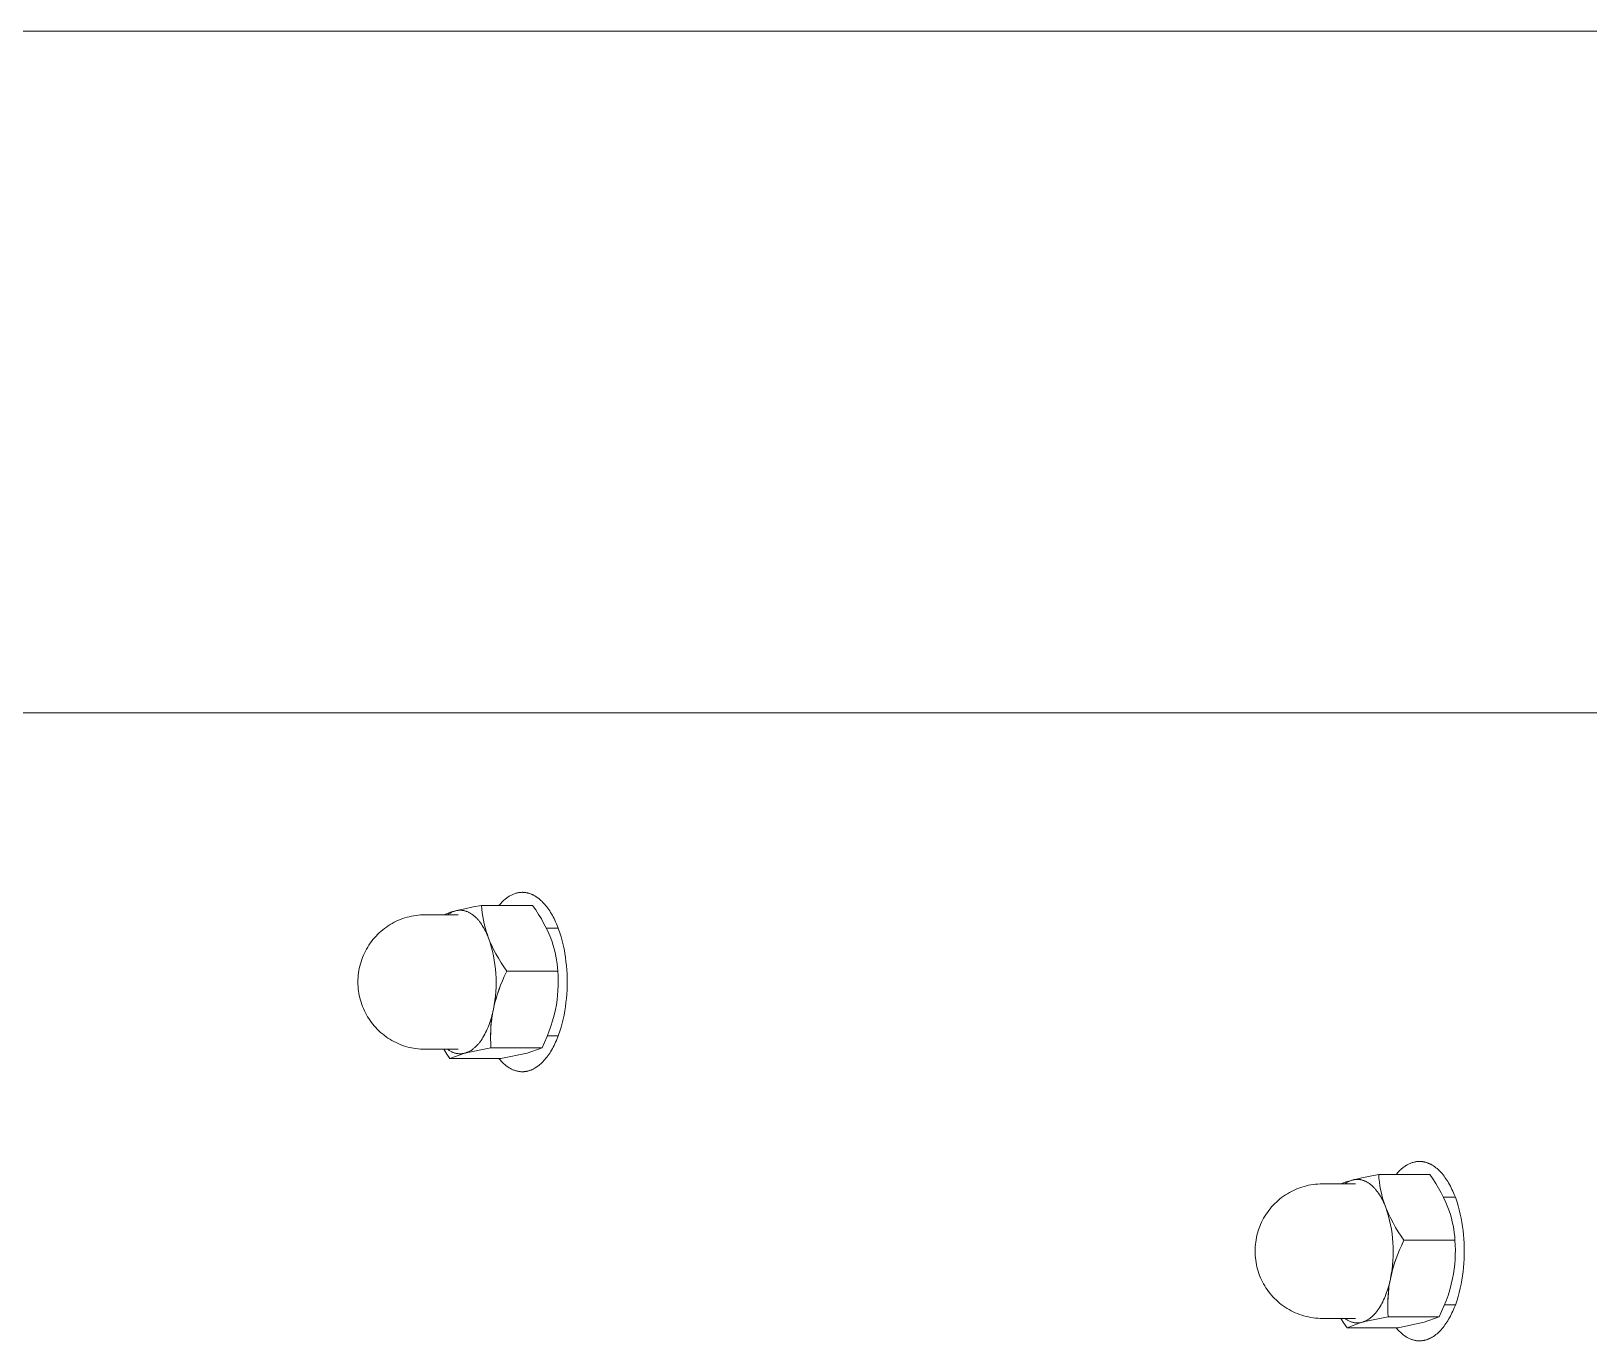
# Model space of a CAD drawing. Header units: millimetres. Extents: x -427 to 4679, y -324 to 2971.
# Drawn here: x -145.4 to -58.5, y 2897.7 to 2970.7 of the extents above; entities that cross this region are included whole.
import ezdxf

# ---------------------------------------------------------------- set-up
doc = ezdxf.new("R2010")
doc.units = ezdxf.units.MM
doc.layers.add('ZANO_R', color=7, linetype='Continuous', lineweight=0)

msp = doc.modelspace()

# ---------------------------------------------------------------- linework, layer by layer
at = {"layer": 'ZANO_R'}
for p, q in [((52.707, 2970.741), (-168.369, 2970.741)), ((39.519, 2932.741), (-175.481, 2932.741)), ((-119.165, 2922.145), (-119.125, 2922.187)), ((-119.125, 2922.187), (-119.085, 2922.227)), ((-119.085, 2922.227), (-119.044, 2922.266)), ((-119.044, 2922.266), (-119.004, 2922.303)), ((-119.004, 2922.303), (-118.963, 2922.339)), ((-118.963, 2922.339), (-118.922, 2922.373)), ((-118.922, 2922.373), (-118.881, 2922.406)), ((-118.881, 2922.406), (-118.84, 2922.437)), ((-118.84, 2922.437), (-118.799, 2922.466)), ((-118.799, 2922.466), (-118.757, 2922.494)), ((-118.757, 2922.494), (-118.716, 2922.52)), ((-118.716, 2922.52), (-118.674, 2922.545)), ((-118.674, 2922.545), (-118.633, 2922.568)), ((-118.633, 2922.568), (-118.591, 2922.59)), ((-118.591, 2922.59), (-118.55, 2922.61)), ((-118.55, 2922.61), (-118.508, 2922.628)), ((-118.508, 2922.628), (-118.467, 2922.646)), ((-118.467, 2922.646), (-118.426, 2922.661)), ((-118.426, 2922.661), (-118.384, 2922.675)), ((-118.384, 2922.675), (-118.343, 2922.688)), ((-118.343, 2922.688), (-118.302, 2922.7)), ((-118.302, 2922.7), (-118.261, 2922.709)), ((-118.261, 2922.709), (-118.221, 2922.718)), ((-118.221, 2922.718), (-118.18, 2922.725)), ((-118.18, 2922.725), (-118.14, 2922.731)), ((-118.14, 2922.731), (-118.1, 2922.735)), ((-118.1, 2922.735), (-118.06, 2922.739)), ((-118.06, 2922.739), (-118.02, 2922.74)), ((-118.02, 2922.74), (-117.981, 2922.741)), ((-117.981, 2922.741), (-117.953, 2922.741)), ((-117.953, 2922.741), (-117.925, 2922.74)), ((-117.925, 2922.74), (-117.897, 2922.738)), ((-117.897, 2922.738), (-117.869, 2922.736)), ((-117.869, 2922.736), (-117.841, 2922.733)), ((-117.841, 2922.733), (-117.813, 2922.73)), ((-117.813, 2922.73), (-117.785, 2922.726)), ((-117.785, 2922.726), (-117.756, 2922.721)), ((-117.756, 2922.721), (-117.728, 2922.715)), ((-117.728, 2922.715), (-117.699, 2922.709)), ((-117.699, 2922.709), (-117.67, 2922.702)), ((-117.67, 2922.702), (-117.641, 2922.695)), ((-117.641, 2922.695), (-117.613, 2922.687)), ((-117.613, 2922.687), (-117.584, 2922.678)), ((-117.584, 2922.678), (-117.555, 2922.668)), ((-117.555, 2922.668), (-117.526, 2922.658)), ((-117.526, 2922.658), (-117.497, 2922.647)), ((-117.497, 2922.647), (-117.468, 2922.635)), ((-117.468, 2922.635), (-117.439, 2922.622)), ((-117.439, 2922.622), (-117.409, 2922.609)), ((-117.409, 2922.609), (-117.38, 2922.595)), ((-117.38, 2922.595), (-117.351, 2922.58)), ((-117.351, 2922.58), (-117.322, 2922.564)), ((-117.322, 2922.564), (-117.293, 2922.548)), ((-117.293, 2922.548), (-117.264, 2922.531)), ((-117.264, 2922.531), (-117.235, 2922.513)), ((-117.235, 2922.513), (-117.205, 2922.495)), ((-117.205, 2922.495), (-117.176, 2922.475)), ((-117.176, 2922.475), (-117.147, 2922.455)), ((-117.147, 2922.455), (-117.118, 2922.434)), ((-117.118, 2922.434), (-117.089, 2922.412)), ((-117.089, 2922.412), (-117.06, 2922.39)), ((-117.06, 2922.39), (-117.003, 2922.343)), ((-117.003, 2922.343), (-116.946, 2922.292)), ((-116.946, 2922.292), (-116.889, 2922.239)), ((-116.889, 2922.239), (-116.832, 2922.183)), ((-116.832, 2922.183), (-116.777, 2922.123)), ((-124.65, 2921.274), (-124.529, 2921.315)), ((-124.529, 2921.315), (-124.406, 2921.352)), ((-124.406, 2921.352), (-124.282, 2921.384)), ((-124.282, 2921.384), (-124.157, 2921.413)), ((-124.157, 2921.413), (-124.031, 2921.436)), ((-124.031, 2921.436), (-123.904, 2921.456)), ((-123.904, 2921.456), (-123.777, 2921.471)), ((-123.777, 2921.471), (-123.65, 2921.482)), ((-123.65, 2921.482), (-123.522, 2921.489)), ((-123.522, 2921.489), (-123.393, 2921.491)), ((-123.393, 2921.491), (-121.549, 2921.491)), ((-122.216, 2921.547), (-122.358, 2921.491)), ((-122.072, 2921.599), (-122.216, 2921.547)), ((-122.105, 2921.517), (-122.141, 2921.491)), ((-122.069, 2921.542), (-122.105, 2921.517)), ((-121.926, 2921.646), (-122.072, 2921.599)), ((-122.031, 2921.566), (-122.069, 2921.542)), ((-121.993, 2921.588), (-122.031, 2921.566)), ((-121.954, 2921.609), (-121.993, 2921.588)), ((-121.915, 2921.629), (-121.954, 2921.609)), ((-121.779, 2921.687), (-121.926, 2921.646)), ((-121.874, 2921.647), (-121.915, 2921.629)), ((-121.833, 2921.664), (-121.874, 2921.647)), ((-121.792, 2921.68), (-121.833, 2921.664)), ((-121.75, 2921.694), (-121.792, 2921.68)), ((-121.708, 2921.706), (-121.75, 2921.694)), ((-121.678, 2921.714), (-121.708, 2921.706)), ((-121.647, 2921.721), (-121.678, 2921.714)), ((-121.617, 2921.726), (-121.647, 2921.721)), ((-121.184, 2921.83), (-121.646, 2921.723)), ((-121.586, 2921.731), (-121.617, 2921.726)), ((-121.556, 2921.735), (-121.586, 2921.731)), ((-121.525, 2921.738), (-121.556, 2921.735)), ((-121.494, 2921.74), (-121.525, 2921.738)), ((-121.463, 2921.741), (-121.494, 2921.74)), ((-121.431, 2921.741), (-121.463, 2921.741)), ((-121.4, 2921.74), (-121.431, 2921.741)), ((-121.369, 2921.738), (-121.4, 2921.74)), ((-121.337, 2921.735), (-121.369, 2921.738)), ((-121.306, 2921.731), (-121.337, 2921.735)), ((-121.274, 2921.726), (-121.306, 2921.731)), ((-121.243, 2921.721), (-121.274, 2921.726)), ((-121.211, 2921.714), (-121.243, 2921.721)), ((-121.179, 2921.706), (-121.211, 2921.714)), ((-120.72, 2921.925), (-121.184, 2921.83)), ((-121.148, 2921.697), (-121.179, 2921.706)), ((-121.116, 2921.687), (-121.148, 2921.697)), ((-121.084, 2921.676), (-121.116, 2921.687)), ((-121.053, 2921.664), (-121.084, 2921.676)), ((-121.021, 2921.65), (-121.053, 2921.664)), ((-120.99, 2921.636), (-121.021, 2921.65)), ((-120.959, 2921.621), (-120.99, 2921.636)), ((-120.927, 2921.605), (-120.959, 2921.621)), ((-120.896, 2921.588), (-120.927, 2921.605)), ((-120.865, 2921.569), (-120.896, 2921.588)), ((-120.834, 2921.55), (-120.865, 2921.569)), ((-120.804, 2921.53), (-120.834, 2921.55)), ((-120.773, 2921.509), (-120.804, 2921.53)), ((-120.742, 2921.486), (-120.773, 2921.509)), ((-120.712, 2921.463), (-120.742, 2921.486)), ((-120.254, 2922.01), (-120.72, 2921.925)), ((-120.682, 2921.439), (-120.712, 2921.463)), ((-120.652, 2921.414), (-120.682, 2921.439)), ((-120.623, 2921.387), (-120.652, 2921.414)), ((-120.593, 2921.36), (-120.623, 2921.387)), ((-120.564, 2921.332), (-120.593, 2921.36)), ((-120.535, 2921.303), (-120.564, 2921.332)), ((-120.238, 2921.802), (-120.254, 2922.01)), ((-120.254, 2922.01), (-117.408, 2922.01)), ((-120.214, 2921.594), (-120.238, 2921.802)), ((-120.184, 2921.387), (-120.214, 2921.594)), ((-120.147, 2921.182), (-120.184, 2921.387)), ((-119.282, 2922.01), (-119.243, 2922.056)), ((-119.243, 2922.056), (-119.204, 2922.101)), ((-119.204, 2922.101), (-119.165, 2922.145)), ((-117.408, 2922.01), (-117.237, 2921.764)), ((-117.237, 2921.764), (-117.074, 2921.513)), ((-117.074, 2921.513), (-116.92, 2921.256)), ((-116.777, 2922.123), (-116.721, 2922.06)), ((-116.721, 2922.06), (-116.667, 2921.995)), ((-116.667, 2921.995), (-116.613, 2921.926)), ((-116.613, 2921.926), (-116.559, 2921.855)), ((-116.559, 2921.855), (-116.507, 2921.78)), ((-116.507, 2921.78), (-116.456, 2921.703)), ((-116.456, 2921.703), (-116.405, 2921.623)), ((-116.405, 2921.623), (-116.355, 2921.54)), ((-116.355, 2921.54), (-116.307, 2921.455)), ((-116.307, 2921.455), (-116.259, 2921.367)), ((-116.259, 2921.367), (-116.213, 2921.277)), ((-126.047, 2920.391), (-125.955, 2920.48)), ((-125.955, 2920.48), (-125.86, 2920.566)), ((-125.86, 2920.566), (-125.762, 2920.649)), ((-125.762, 2920.649), (-125.661, 2920.728)), ((-125.661, 2920.728), (-125.558, 2920.804)), ((-125.558, 2920.804), (-125.452, 2920.876)), ((-125.452, 2920.876), (-125.343, 2920.944)), ((-125.343, 2920.944), (-125.233, 2921.009)), ((-125.233, 2921.009), (-125.12, 2921.07)), ((-125.12, 2921.07), (-125.005, 2921.127)), ((-125.005, 2921.127), (-124.889, 2921.18)), ((-124.889, 2921.18), (-124.77, 2921.229)), ((-124.77, 2921.229), (-124.65, 2921.274)), ((-120.506, 2921.273), (-120.535, 2921.303)), ((-120.478, 2921.242), (-120.506, 2921.273)), ((-120.45, 2921.211), (-120.478, 2921.242)), ((-120.422, 2921.178), (-120.45, 2921.211)), ((-120.394, 2921.145), (-120.422, 2921.178)), ((-120.367, 2921.11), (-120.394, 2921.145)), ((-120.313, 2921.039), (-120.367, 2921.11)), ((-120.261, 2920.965), (-120.313, 2921.039)), ((-120.21, 2920.888), (-120.261, 2920.965)), ((-120.161, 2920.808), (-120.21, 2920.888)), ((-120.113, 2920.725), (-120.161, 2920.808)), ((-120.103, 2920.977), (-120.147, 2921.182)), ((-120.067, 2920.64), (-120.113, 2920.725)), ((-120.052, 2920.775), (-120.103, 2920.977)), ((-120.022, 2920.552), (-120.067, 2920.64)), ((-119.995, 2920.574), (-120.052, 2920.775)), ((-119.979, 2920.463), (-120.022, 2920.552)), ((-119.93, 2920.375), (-119.995, 2920.574)), ((-119.938, 2920.371), (-119.979, 2920.463)), ((-116.92, 2921.256), (-116.775, 2920.993)), ((-116.775, 2920.993), (-116.639, 2920.726)), ((-116.643, 2920.741), (-115.981, 2920.741)), ((-116.639, 2920.726), (-116.512, 2920.455)), ((-116.512, 2920.455), (-116.395, 2920.179)), ((-116.213, 2921.277), (-116.168, 2921.184)), ((-116.168, 2921.184), (-116.124, 2921.089)), ((-116.124, 2921.089), (-116.081, 2920.992)), ((-116.081, 2920.992), (-116.04, 2920.893)), ((-116.04, 2920.893), (-116, 2920.791)), ((-116, 2920.791), (-115.961, 2920.688)), ((-115.961, 2920.688), (-115.888, 2920.477)), ((-115.888, 2920.477), (-115.821, 2920.26)), ((-126.725, 2919.463), (-126.664, 2919.576)), ((-126.664, 2919.576), (-126.599, 2919.687)), ((-126.599, 2919.687), (-126.531, 2919.795)), ((-126.531, 2919.795), (-126.459, 2919.901)), ((-126.459, 2919.901), (-126.383, 2920.005)), ((-126.383, 2920.005), (-126.304, 2920.105)), ((-126.304, 2920.105), (-126.222, 2920.204)), ((-126.222, 2920.204), (-126.136, 2920.299)), ((-126.136, 2920.299), (-126.047, 2920.391)), ((-119.898, 2920.277), (-119.938, 2920.371)), ((-119.859, 2920.179), (-119.93, 2920.375)), ((-119.78, 2919.94), (-119.859, 2920.179)), ((-119.705, 2919.819), (-119.82, 2920.079)), ((-119.709, 2919.699), (-119.78, 2919.94)), ((-119.647, 2919.456), (-119.709, 2919.699)), ((-119.582, 2919.563), (-119.705, 2919.819)), ((-116.395, 2920.179), (-116.324, 2919.983)), ((-116.324, 2919.983), (-116.26, 2919.784)), ((-116.26, 2919.784), (-116.202, 2919.583)), ((-116.202, 2919.583), (-116.151, 2919.38)), ((-115.821, 2920.26), (-115.76, 2920.038)), ((-115.76, 2920.038), (-115.705, 2919.811)), ((-115.705, 2919.811), (-115.656, 2919.582)), ((-115.656, 2919.582), (-115.614, 2919.35)), ((-127.038, 2918.625), (-127.005, 2918.749)), ((-127.005, 2918.749), (-126.969, 2918.872)), ((-126.969, 2918.872), (-126.928, 2918.993)), ((-126.928, 2918.993), (-126.883, 2919.113)), ((-126.883, 2919.113), (-126.834, 2919.232)), ((-126.834, 2919.232), (-126.781, 2919.348)), ((-126.781, 2919.348), (-126.725, 2919.463)), ((-119.592, 2919.21), (-119.647, 2919.456)), ((-119.546, 2918.963), (-119.592, 2919.21)), ((-119.45, 2919.311), (-119.582, 2919.563)), ((-119.509, 2918.714), (-119.546, 2918.963)), ((-119.479, 2918.465), (-119.509, 2918.714)), ((-119.311, 2919.063), (-119.45, 2919.311)), ((-119.164, 2918.82), (-119.311, 2919.063)), ((-119.009, 2918.581), (-119.164, 2918.82)), ((-116.151, 2919.38), (-116.107, 2919.176)), ((-116.107, 2919.176), (-116.07, 2918.971)), ((-116.07, 2918.971), (-116.04, 2918.764)), ((-116.04, 2918.764), (-116.017, 2918.556)), ((-115.614, 2919.35), (-115.577, 2919.117)), ((-115.577, 2919.117), (-115.547, 2918.884)), ((-115.547, 2918.884), (-115.522, 2918.651)), ((-127.143, 2917.743), (-127.141, 2917.87)), ((-127.141, 2917.87), (-127.135, 2917.997)), ((-127.135, 2917.997), (-127.124, 2918.123)), ((-127.124, 2918.123), (-127.109, 2918.249)), ((-127.109, 2918.249), (-127.089, 2918.375)), ((-127.089, 2918.375), (-127.066, 2918.5)), ((-127.066, 2918.5), (-127.038, 2918.625)), ((-119.458, 2918.214), (-119.479, 2918.465)), ((-119.446, 2917.963), (-119.458, 2918.214)), ((-119.442, 2917.712), (-119.446, 2917.963)), ((-119.092, 2917.809), (-118.988, 2918.042)), ((-118.846, 2918.348), (-119.009, 2918.581)), ((-118.846, 2918.348), (-118.987, 2918.042)), ((-116.001, 2918.348), (-118.846, 2918.348)), ((-116.017, 2918.556), (-116.001, 2918.348)), ((-115.985, 2918.08), (-116.001, 2918.348)), ((-115.979, 2917.812), (-115.985, 2918.08)), ((-115.522, 2918.651), (-115.504, 2918.42)), ((-115.504, 2918.42), (-115.491, 2918.19)), ((-115.491, 2918.19), (-115.483, 2917.964)), ((-115.483, 2917.964), (-115.481, 2917.741)), ((-127.141, 2917.616), (-127.143, 2917.743)), ((-127.135, 2917.489), (-127.141, 2917.616)), ((-127.124, 2917.362), (-127.135, 2917.489)), ((-127.109, 2917.236), (-127.124, 2917.362)), ((-127.09, 2917.111), (-127.109, 2917.236)), ((-127.067, 2916.986), (-127.09, 2917.111)), ((-127.039, 2916.862), (-127.067, 2916.986)), ((-119.481, 2916.959), (-119.46, 2917.209)), ((-119.38, 2917.029), (-119.462, 2916.757)), ((-119.46, 2917.209), (-119.447, 2917.46)), ((-119.447, 2917.46), (-119.442, 2917.712)), ((-119.439, 2916.845), (-119.363, 2917.09)), ((-119.288, 2917.297), (-119.38, 2917.029)), ((-119.363, 2917.09), (-119.28, 2917.332)), ((-119.189, 2917.563), (-119.288, 2917.297)), ((-119.28, 2917.332), (-119.19, 2917.572)), ((-119.19, 2917.572), (-119.092, 2917.809)), ((-116.045, 2916.743), (-116.015, 2917.009)), ((-116.015, 2917.009), (-115.994, 2917.276)), ((-115.994, 2917.276), (-115.982, 2917.544)), ((-115.982, 2917.544), (-115.979, 2917.812)), ((-115.504, 2917.063), (-115.522, 2916.831)), ((-115.491, 2917.292), (-115.504, 2917.063)), ((-115.483, 2917.518), (-115.491, 2917.292)), ((-115.481, 2917.741), (-115.483, 2917.518)), ((-127.007, 2916.739), (-127.039, 2916.862)), ((-126.971, 2916.617), (-127.007, 2916.739)), ((-126.931, 2916.497), (-126.971, 2916.617)), ((-126.887, 2916.378), (-126.931, 2916.497)), ((-126.839, 2916.26), (-126.887, 2916.378)), ((-126.786, 2916.144), (-126.839, 2916.26)), ((-126.73, 2916.03), (-126.786, 2916.144)), ((-119.621, 2916.098), (-119.596, 2916.214)), ((-119.596, 2916.214), (-119.621, 2916.088)), ((-119.596, 2916.214), (-119.55, 2916.461)), ((-119.567, 2916.349), (-119.596, 2916.214)), ((-119.567, 2916.349), (-119.507, 2916.598)), ((-119.55, 2916.461), (-119.511, 2916.709)), ((-119.511, 2916.709), (-119.481, 2916.959)), ((-119.507, 2916.598), (-119.439, 2916.845)), ((-116.207, 2915.899), (-116.132, 2916.214)), ((-116.132, 2916.214), (-116.084, 2916.477)), ((-116.084, 2916.477), (-116.045, 2916.743)), ((-115.614, 2916.132), (-115.656, 2915.901)), ((-115.577, 2916.365), (-115.614, 2916.132)), ((-115.547, 2916.599), (-115.577, 2916.365)), ((-115.522, 2916.831), (-115.547, 2916.599)), ((-126.671, 2915.918), (-126.73, 2916.03)), ((-126.607, 2915.808), (-126.671, 2915.918)), ((-126.54, 2915.701), (-126.607, 2915.808)), ((-126.469, 2915.595), (-126.54, 2915.701)), ((-126.394, 2915.492), (-126.469, 2915.595)), ((-126.316, 2915.392), (-126.394, 2915.492)), ((-126.235, 2915.294), (-126.316, 2915.392)), ((-126.151, 2915.199), (-126.235, 2915.294)), ((-119.892, 2915.22), (-119.851, 2915.323)), ((-119.851, 2915.323), (-119.813, 2915.429)), ((-119.813, 2915.429), (-119.776, 2915.537)), ((-119.776, 2915.537), (-119.741, 2915.647)), ((-119.744, 2915.038), (-119.73, 2915.27)), ((-119.741, 2915.647), (-119.708, 2915.758)), ((-119.714, 2915.425), (-119.734, 2915.174)), ((-119.73, 2915.27), (-119.709, 2915.501)), ((-119.687, 2915.674), (-119.714, 2915.425)), ((-119.709, 2915.501), (-119.681, 2915.732)), ((-119.708, 2915.758), (-119.677, 2915.87)), ((-119.694, 2915.611), (-119.696, 2915.616)), ((-119.691, 2915.641), (-119.693, 2915.641)), ((-119.681, 2915.732), (-119.645, 2915.961)), ((-119.677, 2915.87), (-119.648, 2915.984)), ((-119.648, 2915.984), (-119.621, 2916.098)), ((-119.621, 2916.088), (-119.644, 2915.961)), ((-116.498, 2914.971), (-116.39, 2915.277)), ((-116.39, 2915.277), (-116.293, 2915.586)), ((-116.293, 2915.586), (-116.207, 2915.899)), ((-115.76, 2915.445), (-115.821, 2915.222)), ((-115.705, 2915.671), (-115.76, 2915.445)), ((-115.656, 2915.901), (-115.705, 2915.671)), ((-126.063, 2915.108), (-126.151, 2915.199)), ((-125.972, 2915.019), (-126.063, 2915.108)), ((-125.879, 2914.933), (-125.972, 2915.019)), ((-125.782, 2914.85), (-125.879, 2914.933)), ((-125.681, 2914.77), (-125.782, 2914.85)), ((-125.577, 2914.692), (-125.681, 2914.77)), ((-125.47, 2914.619), (-125.577, 2914.692)), ((-125.361, 2914.549), (-125.47, 2914.619)), ((-125.25, 2914.483), (-125.361, 2914.549)), ((-125.136, 2914.421), (-125.25, 2914.483)), ((-125.021, 2914.363), (-125.136, 2914.421)), ((-120.391, 2914.341), (-120.363, 2914.377)), ((-120.363, 2914.377), (-120.335, 2914.414)), ((-120.335, 2914.414), (-120.28, 2914.49)), ((-120.28, 2914.49), (-120.226, 2914.57)), ((-120.226, 2914.57), (-120.173, 2914.653)), ((-120.173, 2914.653), (-120.122, 2914.74)), ((-120.122, 2914.74), (-120.073, 2914.83)), ((-120.073, 2914.83), (-120.025, 2914.923)), ((-120.025, 2914.923), (-119.979, 2915.019)), ((-119.979, 2915.019), (-119.935, 2915.118)), ((-119.935, 2915.118), (-119.892, 2915.22)), ((-119.751, 2914.806), (-119.744, 2915.038)), ((-119.75, 2914.573), (-119.751, 2914.806)), ((-119.742, 2914.341), (-119.75, 2914.573)), ((-119.745, 2914.924), (-119.748, 2914.672)), ((-119.734, 2915.174), (-119.745, 2914.924)), ((-116.883, 2914.079), (-116.744, 2914.372)), ((-116.744, 2914.372), (-116.616, 2914.67)), ((-116.616, 2914.67), (-116.498, 2914.971)), ((-115.981, 2914.741), (-116.589, 2914.741)), ((-116.124, 2914.393), (-116.168, 2914.298)), ((-116.081, 2914.49), (-116.124, 2914.393)), ((-116.04, 2914.59), (-116.081, 2914.49)), ((-116, 2914.691), (-116.04, 2914.59)), ((-115.961, 2914.794), (-116, 2914.691)), ((-115.888, 2915.005), (-115.961, 2914.794)), ((-115.821, 2915.222), (-115.888, 2915.005)), ((-124.903, 2914.308), (-125.021, 2914.363)), ((-124.784, 2914.258), (-124.903, 2914.308)), ((-124.663, 2914.212), (-124.784, 2914.258)), ((-124.54, 2914.171), (-124.663, 2914.212)), ((-124.416, 2914.133), (-124.54, 2914.171)), ((-124.291, 2914.1), (-124.416, 2914.133)), ((-124.165, 2914.071), (-124.291, 2914.1)), ((-124.038, 2914.047), (-124.165, 2914.071)), ((-123.91, 2914.027), (-124.038, 2914.047)), ((-123.781, 2914.011), (-123.91, 2914.027)), ((-123.652, 2914), (-123.781, 2914.011)), ((-123.523, 2913.993), (-123.652, 2914)), ((-123.393, 2913.991), (-123.523, 2913.993)), ((-121.549, 2913.991), (-123.393, 2913.991)), ((-122.362, 2913.991), (-122.193, 2913.729)), ((-122.193, 2913.729), (-122.017, 2913.472)), ((-122.141, 2913.991), (-122.111, 2913.968)), ((-122.111, 2913.968), (-122.081, 2913.945)), ((-122.081, 2913.945), (-122.05, 2913.924)), ((-122.05, 2913.924), (-122.018, 2913.904)), ((-122.018, 2913.904), (-121.985, 2913.885)), ((-122.017, 2913.472), (-121.244, 2913.759)), ((-121.985, 2913.885), (-121.952, 2913.867)), ((-121.952, 2913.867), (-121.918, 2913.85)), ((-121.918, 2913.85), (-121.884, 2913.834)), ((-121.884, 2913.834), (-121.849, 2913.82)), ((-121.849, 2913.82), (-121.814, 2913.807)), ((-121.814, 2913.807), (-121.778, 2913.795)), ((-121.778, 2913.795), (-121.742, 2913.784)), ((-121.742, 2913.784), (-121.705, 2913.774)), ((-121.705, 2913.774), (-121.668, 2913.766)), ((-121.668, 2913.766), (-121.631, 2913.759)), ((-121.631, 2913.759), (-121.594, 2913.753)), ((-121.594, 2913.753), (-121.557, 2913.749)), ((-121.557, 2913.749), (-121.519, 2913.746)), ((-121.519, 2913.746), (-121.481, 2913.744)), ((-121.481, 2913.744), (-121.444, 2913.743)), ((-121.444, 2913.743), (-121.406, 2913.744)), ((-121.406, 2913.744), (-121.368, 2913.746)), ((-121.368, 2913.746), (-121.331, 2913.75)), ((-121.331, 2913.75), (-121.293, 2913.754)), ((-121.293, 2913.754), (-121.256, 2913.76)), ((-121.256, 2913.76), (-121.219, 2913.767)), ((-121.219, 2913.767), (-121.182, 2913.776)), ((-121.182, 2913.776), (-121.151, 2913.784)), ((-121.151, 2913.784), (-121.12, 2913.794)), ((-121.12, 2913.794), (-121.089, 2913.805)), ((-121.119, 2913.792), (-119.728, 2914.079)), ((-121.089, 2913.805), (-121.058, 2913.817)), ((-121.058, 2913.817), (-121.027, 2913.83)), ((-121.027, 2913.83), (-120.995, 2913.843)), ((-120.995, 2913.843), (-120.964, 2913.858)), ((-120.964, 2913.858), (-120.933, 2913.874)), ((-120.933, 2913.874), (-120.902, 2913.891)), ((-120.902, 2913.891), (-120.871, 2913.909)), ((-120.871, 2913.909), (-120.84, 2913.928)), ((-120.84, 2913.928), (-120.809, 2913.949)), ((-120.809, 2913.949), (-120.778, 2913.97)), ((-120.778, 2913.97), (-120.747, 2913.992)), ((-120.747, 2913.992), (-120.717, 2914.016)), ((-120.717, 2914.016), (-120.686, 2914.04)), ((-120.686, 2914.04), (-120.656, 2914.065)), ((-120.656, 2914.065), (-120.626, 2914.092)), ((-120.626, 2914.092), (-120.596, 2914.12)), ((-120.596, 2914.12), (-120.566, 2914.148)), ((-120.566, 2914.148), (-120.536, 2914.178)), ((-120.536, 2914.178), (-120.507, 2914.209)), ((-120.507, 2914.209), (-120.477, 2914.24)), ((-120.477, 2914.24), (-120.448, 2914.273)), ((-120.448, 2914.273), (-120.419, 2914.307)), ((-120.419, 2914.307), (-120.391, 2914.341)), ((-119.741, 2914.341), (-119.728, 2914.079)), ((-119.728, 2914.079), (-116.883, 2914.079)), ((-117.718, 2913.776), (-119.172, 2913.472)), ((-116.883, 2914.079), (-117.718, 2913.776)), ((-116.613, 2913.556), (-116.667, 2913.488)), ((-116.559, 2913.628), (-116.613, 2913.556)), ((-116.507, 2913.702), (-116.559, 2913.628)), ((-116.456, 2913.779), (-116.507, 2913.702)), ((-116.405, 2913.859), (-116.456, 2913.779)), ((-116.355, 2913.942), (-116.405, 2913.859)), ((-116.307, 2914.027), (-116.355, 2913.942)), ((-116.259, 2914.115), (-116.307, 2914.027)), ((-116.213, 2914.206), (-116.259, 2914.115)), ((-116.168, 2914.298), (-116.213, 2914.206)), ((-119.172, 2913.472), (-122.017, 2913.472)), ((-119.243, 2913.426), (-119.282, 2913.472)), ((-119.204, 2913.381), (-119.243, 2913.426)), ((-119.165, 2913.337), (-119.204, 2913.381)), ((-119.125, 2913.295), (-119.165, 2913.337)), ((-119.085, 2913.255), (-119.125, 2913.295)), ((-119.044, 2913.216), (-119.085, 2913.255)), ((-119.004, 2913.179), (-119.044, 2913.216)), ((-118.963, 2913.143), (-119.004, 2913.179)), ((-118.922, 2913.109), (-118.963, 2913.143)), ((-118.881, 2913.077), (-118.922, 2913.109)), ((-118.84, 2913.046), (-118.881, 2913.077)), ((-118.799, 2913.016), (-118.84, 2913.046)), ((-118.757, 2912.988), (-118.799, 2913.016)), ((-118.716, 2912.962), (-118.757, 2912.988)), ((-118.674, 2912.937), (-118.716, 2912.962)), ((-118.633, 2912.914), (-118.674, 2912.937)), ((-118.591, 2912.893), (-118.633, 2912.914)), ((-118.55, 2912.872), (-118.591, 2912.893)), ((-118.508, 2912.854), (-118.55, 2912.872)), ((-118.467, 2912.837), (-118.508, 2912.854)), ((-118.426, 2912.821), (-118.467, 2912.837)), ((-118.384, 2912.807), (-118.426, 2912.821)), ((-118.343, 2912.794), (-118.384, 2912.807)), ((-118.302, 2912.783), (-118.343, 2912.794)), ((-118.261, 2912.773), (-118.302, 2912.783)), ((-118.221, 2912.764), (-118.261, 2912.773)), ((-118.18, 2912.757), (-118.221, 2912.764)), ((-118.14, 2912.751), (-118.18, 2912.757)), ((-118.1, 2912.747), (-118.14, 2912.751)), ((-118.06, 2912.744), (-118.1, 2912.747)), ((-118.02, 2912.742), (-118.06, 2912.744)), ((-117.981, 2912.741), (-118.02, 2912.742)), ((-117.953, 2912.741), (-117.981, 2912.741)), ((-117.925, 2912.742), (-117.953, 2912.741)), ((-117.897, 2912.744), (-117.925, 2912.742)), ((-117.869, 2912.746), (-117.897, 2912.744)), ((-117.841, 2912.749), (-117.869, 2912.746)), ((-117.813, 2912.752), (-117.841, 2912.749)), ((-117.785, 2912.757), (-117.813, 2912.752)), ((-117.756, 2912.761), (-117.785, 2912.757)), ((-117.728, 2912.767), (-117.756, 2912.761)), ((-117.699, 2912.773), (-117.728, 2912.767)), ((-117.67, 2912.78), (-117.699, 2912.773)), ((-117.641, 2912.787), (-117.67, 2912.78)), ((-117.613, 2912.796), (-117.641, 2912.787)), ((-117.584, 2912.805), (-117.613, 2912.796)), ((-117.555, 2912.814), (-117.584, 2912.805)), ((-117.526, 2912.825), (-117.555, 2912.814)), ((-117.497, 2912.836), (-117.526, 2912.825)), ((-117.468, 2912.847), (-117.497, 2912.836)), ((-117.439, 2912.86), (-117.468, 2912.847)), ((-117.409, 2912.873), (-117.439, 2912.86)), ((-117.38, 2912.887), (-117.409, 2912.873)), ((-117.351, 2912.902), (-117.38, 2912.887)), ((-117.322, 2912.918), (-117.351, 2912.902)), ((-117.293, 2912.934), (-117.322, 2912.918)), ((-117.264, 2912.951), (-117.293, 2912.934)), ((-117.235, 2912.969), (-117.264, 2912.951)), ((-117.205, 2912.988), (-117.235, 2912.969)), ((-117.176, 2913.007), (-117.205, 2912.988)), ((-117.147, 2913.027), (-117.176, 2913.007)), ((-117.118, 2913.048), (-117.147, 2913.027)), ((-117.089, 2913.07), (-117.118, 2913.048)), ((-117.06, 2913.092), (-117.089, 2913.07)), ((-117.003, 2913.139), (-117.06, 2913.092)), ((-116.946, 2913.19), (-117.003, 2913.139)), ((-116.889, 2913.243), (-116.946, 2913.19)), ((-116.832, 2913.3), (-116.889, 2913.243)), ((-116.777, 2913.359), (-116.832, 2913.3)), ((-116.721, 2913.422), (-116.777, 2913.359)), ((-116.667, 2913.488), (-116.721, 2913.422)), ((-68.881, 2907.406), (-68.84, 2907.437)), ((-68.84, 2907.437), (-68.799, 2907.466)), ((-68.799, 2907.466), (-68.757, 2907.494)), ((-68.757, 2907.494), (-68.716, 2907.52)), ((-68.716, 2907.52), (-68.674, 2907.545)), ((-68.674, 2907.545), (-68.633, 2907.568)), ((-68.633, 2907.568), (-68.591, 2907.59)), ((-68.591, 2907.59), (-68.55, 2907.61)), ((-68.55, 2907.61), (-68.508, 2907.628)), ((-68.508, 2907.628), (-68.467, 2907.646)), ((-68.467, 2907.646), (-68.426, 2907.661)), ((-68.426, 2907.661), (-68.384, 2907.675)), ((-68.384, 2907.675), (-68.343, 2907.688)), ((-68.343, 2907.688), (-68.302, 2907.7)), ((-68.302, 2907.7), (-68.261, 2907.709)), ((-68.261, 2907.709), (-68.221, 2907.718)), ((-68.221, 2907.718), (-68.18, 2907.725)), ((-68.18, 2907.725), (-68.14, 2907.731)), ((-68.14, 2907.731), (-68.1, 2907.735)), ((-68.1, 2907.735), (-68.06, 2907.739)), ((-68.06, 2907.739), (-68.02, 2907.74)), ((-68.02, 2907.74), (-67.981, 2907.741)), ((-67.981, 2907.741), (-67.953, 2907.741)), ((-67.953, 2907.741), (-67.925, 2907.74)), ((-67.925, 2907.74), (-67.897, 2907.738)), ((-67.897, 2907.738), (-67.869, 2907.736)), ((-67.869, 2907.736), (-67.841, 2907.733)), ((-67.841, 2907.733), (-67.813, 2907.73)), ((-67.813, 2907.73), (-67.785, 2907.726)), ((-67.785, 2907.726), (-67.756, 2907.721)), ((-67.756, 2907.721), (-67.728, 2907.715)), ((-67.728, 2907.715), (-67.699, 2907.709)), ((-67.699, 2907.709), (-67.67, 2907.702)), ((-67.67, 2907.702), (-67.641, 2907.695)), ((-67.641, 2907.695), (-67.613, 2907.687)), ((-67.613, 2907.687), (-67.584, 2907.678)), ((-67.584, 2907.678), (-67.555, 2907.668)), ((-67.555, 2907.668), (-67.526, 2907.658)), ((-67.526, 2907.658), (-67.497, 2907.647)), ((-67.497, 2907.647), (-67.468, 2907.635)), ((-67.468, 2907.635), (-67.439, 2907.622)), ((-67.439, 2907.622), (-67.409, 2907.609)), ((-67.409, 2907.609), (-67.38, 2907.595)), ((-67.38, 2907.595), (-67.351, 2907.58)), ((-67.351, 2907.58), (-67.322, 2907.564)), ((-67.322, 2907.564), (-67.293, 2907.548)), ((-67.293, 2907.548), (-67.264, 2907.531)), ((-67.264, 2907.531), (-67.235, 2907.513)), ((-67.235, 2907.513), (-67.205, 2907.495)), ((-67.205, 2907.495), (-67.176, 2907.475)), ((-67.176, 2907.475), (-67.147, 2907.455)), ((-67.147, 2907.455), (-67.118, 2907.434)), ((-67.118, 2907.434), (-67.089, 2907.412)), ((-72.072, 2906.599), (-72.216, 2906.547)), ((-71.926, 2906.646), (-72.072, 2906.599)), ((-72.031, 2906.566), (-72.069, 2906.542)), ((-71.993, 2906.588), (-72.031, 2906.566)), ((-71.954, 2906.609), (-71.993, 2906.588)), ((-71.915, 2906.629), (-71.954, 2906.609)), ((-71.779, 2906.687), (-71.926, 2906.646)), ((-71.874, 2906.647), (-71.915, 2906.629)), ((-71.833, 2906.664), (-71.874, 2906.647)), ((-71.792, 2906.68), (-71.833, 2906.664)), ((-71.75, 2906.694), (-71.792, 2906.68)), ((-71.708, 2906.706), (-71.75, 2906.694)), ((-71.678, 2906.714), (-71.708, 2906.706)), ((-71.647, 2906.721), (-71.678, 2906.714)), ((-71.617, 2906.726), (-71.647, 2906.721)), ((-71.184, 2906.83), (-71.646, 2906.723)), ((-71.586, 2906.731), (-71.617, 2906.726)), ((-71.556, 2906.735), (-71.586, 2906.731)), ((-71.525, 2906.738), (-71.556, 2906.735)), ((-71.494, 2906.74), (-71.525, 2906.738)), ((-71.463, 2906.741), (-71.494, 2906.74)), ((-71.431, 2906.741), (-71.463, 2906.741)), ((-71.4, 2906.74), (-71.431, 2906.741)), ((-71.369, 2906.738), (-71.4, 2906.74)), ((-71.337, 2906.735), (-71.369, 2906.738)), ((-71.306, 2906.731), (-71.337, 2906.735)), ((-71.274, 2906.726), (-71.306, 2906.731)), ((-71.243, 2906.721), (-71.274, 2906.726)), ((-71.211, 2906.714), (-71.243, 2906.721)), ((-71.179, 2906.706), (-71.211, 2906.714)), ((-70.72, 2906.925), (-71.184, 2906.83)), ((-71.148, 2906.697), (-71.179, 2906.706)), ((-71.116, 2906.687), (-71.148, 2906.697)), ((-71.084, 2906.676), (-71.116, 2906.687)), ((-71.053, 2906.664), (-71.084, 2906.676)), ((-71.021, 2906.65), (-71.053, 2906.664)), ((-70.99, 2906.636), (-71.021, 2906.65)), ((-70.959, 2906.621), (-70.99, 2906.636)), ((-70.927, 2906.605), (-70.959, 2906.621)), ((-70.896, 2906.588), (-70.927, 2906.605)), ((-70.865, 2906.569), (-70.896, 2906.588)), ((-70.834, 2906.55), (-70.865, 2906.569)), ((-70.254, 2907.01), (-70.72, 2906.925)), ((-70.238, 2906.802), (-70.254, 2907.01)), ((-70.254, 2907.01), (-67.408, 2907.01)), ((-70.214, 2906.594), (-70.238, 2906.802)), ((-70.184, 2906.387), (-70.214, 2906.594)), ((-69.282, 2907.01), (-69.243, 2907.056)), ((-69.243, 2907.056), (-69.204, 2907.101)), ((-69.204, 2907.101), (-69.165, 2907.145)), ((-69.165, 2907.145), (-69.125, 2907.187)), ((-69.125, 2907.187), (-69.085, 2907.227)), ((-69.085, 2907.227), (-69.044, 2907.266)), ((-69.044, 2907.266), (-69.004, 2907.303)), ((-69.004, 2907.303), (-68.963, 2907.339)), ((-68.963, 2907.339), (-68.922, 2907.373)), ((-68.922, 2907.373), (-68.881, 2907.406)), ((-67.408, 2907.01), (-67.237, 2906.764)), ((-67.237, 2906.764), (-67.074, 2906.513)), ((-67.089, 2907.412), (-67.06, 2907.39)), ((-67.06, 2907.39), (-67.003, 2907.343)), ((-67.003, 2907.343), (-66.946, 2907.292)), ((-66.946, 2907.292), (-66.889, 2907.239)), ((-66.889, 2907.239), (-66.832, 2907.183)), ((-66.832, 2907.183), (-66.777, 2907.123)), ((-66.777, 2907.123), (-66.721, 2907.06)), ((-66.721, 2907.06), (-66.667, 2906.995)), ((-66.667, 2906.995), (-66.613, 2906.926)), ((-66.613, 2906.926), (-66.559, 2906.855)), ((-66.559, 2906.855), (-66.507, 2906.78)), ((-66.507, 2906.78), (-66.456, 2906.703)), ((-66.456, 2906.703), (-66.405, 2906.623)), ((-66.405, 2906.623), (-66.355, 2906.54)), ((-75.762, 2905.649), (-75.661, 2905.728)), ((-75.661, 2905.728), (-75.558, 2905.804)), ((-75.558, 2905.804), (-75.452, 2905.876)), ((-75.452, 2905.876), (-75.343, 2905.944)), ((-75.343, 2905.944), (-75.233, 2906.009)), ((-75.233, 2906.009), (-75.12, 2906.07)), ((-75.12, 2906.07), (-75.005, 2906.127)), ((-75.005, 2906.127), (-74.889, 2906.18)), ((-74.889, 2906.18), (-74.77, 2906.229)), ((-74.77, 2906.229), (-74.65, 2906.274)), ((-74.65, 2906.274), (-74.529, 2906.315)), ((-74.529, 2906.315), (-74.406, 2906.352)), ((-74.406, 2906.352), (-74.282, 2906.384)), ((-74.282, 2906.384), (-74.157, 2906.413)), ((-74.157, 2906.413), (-74.031, 2906.436)), ((-74.031, 2906.436), (-73.904, 2906.456)), ((-73.904, 2906.456), (-73.777, 2906.471)), ((-73.777, 2906.471), (-73.65, 2906.482)), ((-73.65, 2906.482), (-73.522, 2906.489)), ((-73.522, 2906.489), (-73.393, 2906.491)), ((-73.393, 2906.491), (-71.549, 2906.491)), ((-72.216, 2906.547), (-72.358, 2906.491)), ((-72.105, 2906.517), (-72.141, 2906.491)), ((-72.069, 2906.542), (-72.105, 2906.517)), ((-70.804, 2906.53), (-70.834, 2906.55)), ((-70.773, 2906.509), (-70.804, 2906.53)), ((-70.742, 2906.486), (-70.773, 2906.509)), ((-70.712, 2906.463), (-70.742, 2906.486)), ((-70.682, 2906.439), (-70.712, 2906.463)), ((-70.652, 2906.414), (-70.682, 2906.439)), ((-70.623, 2906.387), (-70.652, 2906.414)), ((-70.593, 2906.36), (-70.623, 2906.387)), ((-70.564, 2906.332), (-70.593, 2906.36)), ((-70.535, 2906.303), (-70.564, 2906.332)), ((-70.506, 2906.273), (-70.535, 2906.303)), ((-70.478, 2906.242), (-70.506, 2906.273)), ((-70.45, 2906.211), (-70.478, 2906.242)), ((-70.422, 2906.178), (-70.45, 2906.211)), ((-70.394, 2906.145), (-70.422, 2906.178)), ((-70.367, 2906.11), (-70.394, 2906.145)), ((-70.313, 2906.039), (-70.367, 2906.11)), ((-70.261, 2905.965), (-70.313, 2906.039)), ((-70.21, 2905.888), (-70.261, 2905.965)), ((-70.161, 2905.808), (-70.21, 2905.888)), ((-70.147, 2906.182), (-70.184, 2906.387)), ((-70.113, 2905.725), (-70.161, 2905.808)), ((-70.103, 2905.977), (-70.147, 2906.182)), ((-70.067, 2905.64), (-70.113, 2905.725)), ((-70.052, 2905.775), (-70.103, 2905.977)), ((-69.995, 2905.574), (-70.052, 2905.775)), ((-67.074, 2906.513), (-66.92, 2906.256)), ((-66.92, 2906.256), (-66.775, 2905.993)), ((-66.775, 2905.993), (-66.639, 2905.726)), ((-66.643, 2905.741), (-65.981, 2905.741)), ((-66.639, 2905.726), (-66.512, 2905.455)), ((-66.355, 2906.54), (-66.307, 2906.455)), ((-66.307, 2906.455), (-66.259, 2906.367)), ((-66.259, 2906.367), (-66.213, 2906.277)), ((-66.213, 2906.277), (-66.168, 2906.184)), ((-66.168, 2906.184), (-66.124, 2906.089)), ((-66.124, 2906.089), (-66.081, 2905.992)), ((-66.081, 2905.992), (-66.04, 2905.893)), ((-66.04, 2905.893), (-66, 2905.791)), ((-66, 2905.791), (-65.961, 2905.688)), ((-65.961, 2905.688), (-65.888, 2905.477)), ((-76.531, 2904.795), (-76.459, 2904.901)), ((-76.459, 2904.901), (-76.383, 2905.005)), ((-76.383, 2905.005), (-76.304, 2905.105)), ((-76.304, 2905.105), (-76.222, 2905.204)), ((-76.222, 2905.204), (-76.136, 2905.299)), ((-76.136, 2905.299), (-76.047, 2905.391)), ((-76.047, 2905.391), (-75.955, 2905.48)), ((-75.955, 2905.48), (-75.86, 2905.566)), ((-75.86, 2905.566), (-75.762, 2905.649)), ((-70.022, 2905.552), (-70.067, 2905.64)), ((-69.979, 2905.463), (-70.022, 2905.552)), ((-69.93, 2905.375), (-69.995, 2905.574)), ((-69.938, 2905.371), (-69.979, 2905.463)), ((-69.898, 2905.277), (-69.938, 2905.371)), ((-69.859, 2905.179), (-69.93, 2905.375)), ((-69.78, 2904.94), (-69.859, 2905.179)), ((-69.705, 2904.819), (-69.82, 2905.079)), ((-69.709, 2904.699), (-69.78, 2904.94)), ((-69.582, 2904.563), (-69.705, 2904.819)), ((-66.512, 2905.455), (-66.395, 2905.179)), ((-66.395, 2905.179), (-66.324, 2904.983)), ((-66.324, 2904.983), (-66.26, 2904.784)), ((-65.888, 2905.477), (-65.821, 2905.26)), ((-65.821, 2905.26), (-65.76, 2905.038)), ((-65.76, 2905.038), (-65.705, 2904.811)), ((-76.969, 2903.872), (-76.928, 2903.993)), ((-76.928, 2903.993), (-76.883, 2904.113)), ((-76.883, 2904.113), (-76.834, 2904.232)), ((-76.834, 2904.232), (-76.781, 2904.348)), ((-76.781, 2904.348), (-76.725, 2904.463)), ((-76.725, 2904.463), (-76.664, 2904.576)), ((-76.664, 2904.576), (-76.599, 2904.687)), ((-76.599, 2904.687), (-76.531, 2904.795)), ((-69.647, 2904.456), (-69.709, 2904.699)), ((-69.592, 2904.21), (-69.647, 2904.456)), ((-69.546, 2903.963), (-69.592, 2904.21)), ((-69.45, 2904.311), (-69.582, 2904.563)), ((-69.509, 2903.714), (-69.546, 2903.963)), ((-69.311, 2904.063), (-69.45, 2904.311)), ((-69.164, 2903.82), (-69.311, 2904.063)), ((-66.26, 2904.784), (-66.202, 2904.583)), ((-66.202, 2904.583), (-66.151, 2904.38)), ((-66.151, 2904.38), (-66.107, 2904.176)), ((-66.107, 2904.176), (-66.07, 2903.971)), ((-66.07, 2903.971), (-66.04, 2903.764)), ((-65.705, 2904.811), (-65.656, 2904.582)), ((-65.656, 2904.582), (-65.614, 2904.35)), ((-65.614, 2904.35), (-65.577, 2904.117)), ((-65.577, 2904.117), (-65.547, 2903.884)), ((-77.135, 2902.997), (-77.124, 2903.123)), ((-77.124, 2903.123), (-77.109, 2903.249)), ((-77.109, 2903.249), (-77.089, 2903.375)), ((-77.089, 2903.375), (-77.066, 2903.5)), ((-77.066, 2903.5), (-77.038, 2903.625)), ((-77.038, 2903.625), (-77.005, 2903.749)), ((-77.005, 2903.749), (-76.969, 2903.872)), ((-69.479, 2903.465), (-69.509, 2903.714)), ((-69.458, 2903.214), (-69.479, 2903.465)), ((-69.446, 2902.963), (-69.458, 2903.214)), ((-69.009, 2903.581), (-69.164, 2903.82)), ((-68.846, 2903.348), (-69.009, 2903.581)), ((-68.846, 2903.348), (-68.987, 2903.042)), ((-66.001, 2903.348), (-68.846, 2903.348)), ((-66.04, 2903.764), (-66.017, 2903.556)), ((-66.017, 2903.556), (-66.001, 2903.348)), ((-65.985, 2903.08), (-66.001, 2903.348)), ((-65.979, 2902.812), (-65.985, 2903.08)), ((-65.547, 2903.884), (-65.522, 2903.651)), ((-65.522, 2903.651), (-65.504, 2903.42)), ((-65.504, 2903.42), (-65.491, 2903.19)), ((-65.491, 2903.19), (-65.483, 2902.964)), ((-77.143, 2902.743), (-77.141, 2902.87)), ((-77.141, 2902.616), (-77.143, 2902.743)), ((-77.141, 2902.87), (-77.135, 2902.997)), ((-77.135, 2902.489), (-77.141, 2902.616)), ((-77.124, 2902.362), (-77.135, 2902.489)), ((-77.109, 2902.236), (-77.124, 2902.362)), ((-77.09, 2902.111), (-77.109, 2902.236)), ((-69.46, 2902.209), (-69.447, 2902.46)), ((-69.447, 2902.46), (-69.442, 2902.712)), ((-69.442, 2902.712), (-69.446, 2902.963)), ((-69.294, 2902.283), (-69.382, 2902.021)), ((-69.363, 2902.09), (-69.28, 2902.332)), ((-69.197, 2902.541), (-69.294, 2902.283)), ((-69.28, 2902.332), (-69.19, 2902.572)), ((-69.19, 2902.572), (-69.092, 2902.809)), ((-69.092, 2902.809), (-68.988, 2903.042)), ((-66.015, 2902.009), (-65.994, 2902.276)), ((-65.994, 2902.276), (-65.982, 2902.544)), ((-65.982, 2902.544), (-65.979, 2902.812)), ((-65.491, 2902.292), (-65.504, 2902.063)), ((-65.483, 2902.518), (-65.491, 2902.292)), ((-65.483, 2902.964), (-65.481, 2902.741)), ((-65.481, 2902.741), (-65.483, 2902.518)), ((-77.067, 2901.986), (-77.09, 2902.111)), ((-77.039, 2901.862), (-77.067, 2901.986)), ((-77.007, 2901.739), (-77.039, 2901.862)), ((-76.971, 2901.617), (-77.007, 2901.739)), ((-76.931, 2901.497), (-76.971, 2901.617)), ((-76.887, 2901.378), (-76.931, 2901.497)), ((-76.839, 2901.26), (-76.887, 2901.378)), ((-69.596, 2901.214), (-69.55, 2901.461)), ((-69.567, 2901.349), (-69.596, 2901.214)), ((-69.567, 2901.349), (-69.507, 2901.598)), ((-69.55, 2901.461), (-69.511, 2901.709)), ((-69.511, 2901.709), (-69.481, 2901.959)), ((-69.507, 2901.598), (-69.439, 2901.845)), ((-69.481, 2901.959), (-69.46, 2902.209)), ((-69.382, 2902.021), (-69.462, 2901.757)), ((-69.439, 2901.845), (-69.363, 2902.09)), ((-66.132, 2901.214), (-66.084, 2901.477)), ((-66.084, 2901.477), (-66.045, 2901.743)), ((-66.045, 2901.743), (-66.015, 2902.009)), ((-65.577, 2901.365), (-65.614, 2901.132)), ((-65.547, 2901.599), (-65.577, 2901.365)), ((-65.522, 2901.831), (-65.547, 2901.599)), ((-65.504, 2902.063), (-65.522, 2901.831)), ((-76.786, 2901.144), (-76.839, 2901.26)), ((-76.73, 2901.03), (-76.786, 2901.144)), ((-76.671, 2900.918), (-76.73, 2901.03)), ((-76.607, 2900.808), (-76.671, 2900.918)), ((-76.54, 2900.701), (-76.607, 2900.808)), ((-76.469, 2900.595), (-76.54, 2900.701)), ((-76.394, 2900.492), (-76.469, 2900.595)), ((-76.316, 2900.392), (-76.394, 2900.492)), ((-69.813, 2900.429), (-69.776, 2900.537)), ((-69.776, 2900.537), (-69.741, 2900.647)), ((-69.741, 2900.647), (-69.708, 2900.758)), ((-69.73, 2900.27), (-69.709, 2900.501)), ((-69.687, 2900.674), (-69.714, 2900.425)), ((-69.709, 2900.501), (-69.681, 2900.732)), ((-69.708, 2900.758), (-69.677, 2900.87)), ((-69.694, 2900.611), (-69.696, 2900.616)), ((-69.691, 2900.641), (-69.693, 2900.641)), ((-69.681, 2900.732), (-69.645, 2900.961)), ((-69.677, 2900.87), (-69.648, 2900.984)), ((-69.648, 2900.984), (-69.621, 2901.098)), ((-69.621, 2901.088), (-69.644, 2900.961)), ((-69.621, 2901.098), (-69.596, 2901.214)), ((-69.596, 2901.214), (-69.621, 2901.088)), ((-66.39, 2900.277), (-66.293, 2900.586)), ((-66.293, 2900.586), (-66.207, 2900.899)), ((-66.207, 2900.899), (-66.132, 2901.214)), ((-65.705, 2900.671), (-65.76, 2900.445)), ((-65.656, 2900.901), (-65.705, 2900.671)), ((-65.614, 2901.132), (-65.656, 2900.901)), ((-76.235, 2900.294), (-76.316, 2900.392)), ((-76.151, 2900.199), (-76.235, 2900.294)), ((-76.063, 2900.108), (-76.151, 2900.199)), ((-75.972, 2900.019), (-76.063, 2900.108)), ((-75.879, 2899.933), (-75.972, 2900.019)), ((-75.782, 2899.85), (-75.879, 2899.933)), ((-75.681, 2899.77), (-75.782, 2899.85)), ((-75.577, 2899.692), (-75.681, 2899.77)), ((-75.47, 2899.619), (-75.577, 2899.692)), ((-75.361, 2899.549), (-75.47, 2899.619)), ((-70.226, 2899.57), (-70.173, 2899.653)), ((-70.173, 2899.653), (-70.122, 2899.74)), ((-70.122, 2899.74), (-70.073, 2899.83)), ((-70.073, 2899.83), (-70.025, 2899.923)), ((-70.025, 2899.923), (-69.979, 2900.019)), ((-69.979, 2900.019), (-69.935, 2900.118)), ((-69.935, 2900.118), (-69.892, 2900.22)), ((-69.892, 2900.22), (-69.851, 2900.323)), ((-69.851, 2900.323), (-69.813, 2900.429)), ((-69.751, 2899.806), (-69.744, 2900.038)), ((-69.75, 2899.573), (-69.751, 2899.806)), ((-69.745, 2899.924), (-69.748, 2899.672)), ((-69.734, 2900.174), (-69.745, 2899.924)), ((-69.744, 2900.038), (-69.73, 2900.27)), ((-69.714, 2900.425), (-69.734, 2900.174)), ((-66.744, 2899.372), (-66.616, 2899.67)), ((-66.616, 2899.67), (-66.498, 2899.971)), ((-65.981, 2899.741), (-66.589, 2899.741)), ((-66.498, 2899.971), (-66.39, 2900.277)), ((-66, 2899.691), (-66.04, 2899.59)), ((-65.961, 2899.794), (-66, 2899.691)), ((-65.888, 2900.005), (-65.961, 2899.794)), ((-65.821, 2900.222), (-65.888, 2900.005)), ((-65.76, 2900.445), (-65.821, 2900.222)), ((-75.25, 2899.483), (-75.361, 2899.549)), ((-75.136, 2899.421), (-75.25, 2899.483)), ((-75.021, 2899.363), (-75.136, 2899.421)), ((-74.903, 2899.308), (-75.021, 2899.363)), ((-74.784, 2899.258), (-74.903, 2899.308)), ((-74.663, 2899.212), (-74.784, 2899.258)), ((-74.54, 2899.171), (-74.663, 2899.212)), ((-74.416, 2899.133), (-74.54, 2899.171)), ((-74.291, 2899.1), (-74.416, 2899.133)), ((-74.165, 2899.071), (-74.291, 2899.1)), ((-74.038, 2899.047), (-74.165, 2899.071)), ((-73.91, 2899.027), (-74.038, 2899.047)), ((-73.781, 2899.011), (-73.91, 2899.027)), ((-73.652, 2899), (-73.781, 2899.011)), ((-73.523, 2898.993), (-73.652, 2899)), ((-73.393, 2898.991), (-73.523, 2898.993)), ((-71.549, 2898.991), (-73.393, 2898.991)), ((-72.362, 2898.991), (-72.193, 2898.729)), ((-72.141, 2898.991), (-72.111, 2898.968)), ((-72.111, 2898.968), (-72.081, 2898.945)), ((-72.081, 2898.945), (-72.05, 2898.924)), ((-72.05, 2898.924), (-72.018, 2898.904)), ((-72.018, 2898.904), (-71.985, 2898.885)), ((-72.017, 2898.472), (-71.244, 2898.759)), ((-71.985, 2898.885), (-71.952, 2898.867)), ((-71.952, 2898.867), (-71.918, 2898.85)), ((-71.918, 2898.85), (-71.884, 2898.834)), ((-71.884, 2898.834), (-71.849, 2898.82)), ((-71.849, 2898.82), (-71.814, 2898.807)), ((-71.814, 2898.807), (-71.778, 2898.795)), ((-71.778, 2898.795), (-71.742, 2898.784)), ((-71.742, 2898.784), (-71.705, 2898.774)), ((-71.705, 2898.774), (-71.668, 2898.766)), ((-71.668, 2898.766), (-71.631, 2898.759)), ((-71.631, 2898.759), (-71.594, 2898.753)), ((-71.594, 2898.753), (-71.557, 2898.749)), ((-71.557, 2898.749), (-71.519, 2898.746)), ((-71.519, 2898.746), (-71.481, 2898.744)), ((-71.481, 2898.744), (-71.444, 2898.743)), ((-71.444, 2898.743), (-71.406, 2898.744)), ((-71.406, 2898.744), (-71.368, 2898.746)), ((-71.368, 2898.746), (-71.331, 2898.75)), ((-71.331, 2898.75), (-71.293, 2898.754)), ((-71.293, 2898.754), (-71.256, 2898.76)), ((-71.256, 2898.76), (-71.219, 2898.767)), ((-71.219, 2898.767), (-71.182, 2898.776)), ((-71.182, 2898.776), (-71.151, 2898.784)), ((-71.151, 2898.784), (-71.12, 2898.794)), ((-71.12, 2898.794), (-71.089, 2898.805)), ((-71.119, 2898.792), (-69.728, 2899.079)), ((-71.089, 2898.805), (-71.058, 2898.817)), ((-71.058, 2898.817), (-71.027, 2898.83)), ((-71.027, 2898.83), (-70.995, 2898.843)), ((-70.995, 2898.843), (-70.964, 2898.858)), ((-70.964, 2898.858), (-70.933, 2898.874)), ((-70.933, 2898.874), (-70.902, 2898.891)), ((-70.902, 2898.891), (-70.871, 2898.909)), ((-70.871, 2898.909), (-70.84, 2898.928)), ((-70.84, 2898.928), (-70.809, 2898.949)), ((-70.809, 2898.949), (-70.778, 2898.97)), ((-70.778, 2898.97), (-70.747, 2898.992)), ((-70.747, 2898.992), (-70.717, 2899.016)), ((-70.717, 2899.016), (-70.686, 2899.04)), ((-70.686, 2899.04), (-70.656, 2899.065)), ((-70.656, 2899.065), (-70.626, 2899.092)), ((-70.626, 2899.092), (-70.596, 2899.12)), ((-70.596, 2899.12), (-70.566, 2899.148)), ((-70.566, 2899.148), (-70.536, 2899.178)), ((-70.536, 2899.178), (-70.507, 2899.209)), ((-70.507, 2899.209), (-70.477, 2899.24)), ((-70.477, 2899.24), (-70.448, 2899.273)), ((-70.448, 2899.273), (-70.419, 2899.307)), ((-70.419, 2899.307), (-70.391, 2899.341)), ((-70.391, 2899.341), (-70.363, 2899.377)), ((-70.363, 2899.377), (-70.335, 2899.414)), ((-70.335, 2899.414), (-70.28, 2899.49)), ((-70.28, 2899.49), (-70.226, 2899.57)), ((-69.742, 2899.341), (-69.75, 2899.573)), ((-69.741, 2899.341), (-69.728, 2899.079)), ((-69.728, 2899.079), (-66.883, 2899.079)), ((-67.718, 2898.776), (-69.172, 2898.472)), ((-66.883, 2899.079), (-67.718, 2898.776)), ((-66.883, 2899.079), (-66.744, 2899.372)), ((-66.456, 2898.779), (-66.507, 2898.702)), ((-66.405, 2898.859), (-66.456, 2898.779)), ((-66.355, 2898.942), (-66.405, 2898.859)), ((-66.307, 2899.027), (-66.355, 2898.942)), ((-66.259, 2899.115), (-66.307, 2899.027)), ((-66.213, 2899.206), (-66.259, 2899.115)), ((-66.168, 2899.298), (-66.213, 2899.206)), ((-66.124, 2899.393), (-66.168, 2899.298)), ((-66.081, 2899.49), (-66.124, 2899.393)), ((-66.04, 2899.59), (-66.081, 2899.49)), ((-72.193, 2898.729), (-72.017, 2898.472)), ((-69.172, 2898.472), (-72.017, 2898.472)), ((-69.243, 2898.426), (-69.282, 2898.472)), ((-69.204, 2898.381), (-69.243, 2898.426)), ((-69.165, 2898.337), (-69.204, 2898.381)), ((-69.125, 2898.295), (-69.165, 2898.337)), ((-69.085, 2898.255), (-69.125, 2898.295)), ((-69.044, 2898.216), (-69.085, 2898.255)), ((-69.004, 2898.179), (-69.044, 2898.216)), ((-68.963, 2898.143), (-69.004, 2898.179)), ((-68.922, 2898.109), (-68.963, 2898.143)), ((-68.881, 2898.077), (-68.922, 2898.109)), ((-68.84, 2898.046), (-68.881, 2898.077)), ((-68.799, 2898.016), (-68.84, 2898.046)), ((-68.757, 2897.988), (-68.799, 2898.016)), ((-68.716, 2897.962), (-68.757, 2897.988)), ((-68.674, 2897.937), (-68.716, 2897.962)), ((-68.633, 2897.914), (-68.674, 2897.937)), ((-68.591, 2897.893), (-68.633, 2897.914)), ((-68.55, 2897.872), (-68.591, 2897.893)), ((-68.508, 2897.854), (-68.55, 2897.872)), ((-67.409, 2897.873), (-67.439, 2897.86)), ((-67.38, 2897.887), (-67.409, 2897.873)), ((-67.351, 2897.902), (-67.38, 2897.887)), ((-67.322, 2897.918), (-67.351, 2897.902)), ((-67.293, 2897.934), (-67.322, 2897.918)), ((-67.264, 2897.951), (-67.293, 2897.934)), ((-67.235, 2897.969), (-67.264, 2897.951)), ((-67.205, 2897.988), (-67.235, 2897.969)), ((-67.176, 2898.007), (-67.205, 2897.988)), ((-67.147, 2898.027), (-67.176, 2898.007)), ((-67.118, 2898.048), (-67.147, 2898.027)), ((-67.089, 2898.07), (-67.118, 2898.048)), ((-67.06, 2898.092), (-67.089, 2898.07)), ((-67.003, 2898.139), (-67.06, 2898.092)), ((-66.946, 2898.19), (-67.003, 2898.139)), ((-66.889, 2898.243), (-66.946, 2898.19)), ((-66.832, 2898.3), (-66.889, 2898.243)), ((-66.777, 2898.359), (-66.832, 2898.3)), ((-66.721, 2898.422), (-66.777, 2898.359)), ((-66.667, 2898.488), (-66.721, 2898.422)), ((-66.613, 2898.556), (-66.667, 2898.488)), ((-66.559, 2898.628), (-66.613, 2898.556)), ((-66.507, 2898.702), (-66.559, 2898.628)), ((-68.467, 2897.837), (-68.508, 2897.854)), ((-68.426, 2897.821), (-68.467, 2897.837)), ((-68.384, 2897.807), (-68.426, 2897.821)), ((-68.343, 2897.794), (-68.384, 2897.807)), ((-68.302, 2897.783), (-68.343, 2897.794)), ((-68.261, 2897.773), (-68.302, 2897.783)), ((-68.221, 2897.764), (-68.261, 2897.773)), ((-68.18, 2897.757), (-68.221, 2897.764)), ((-68.14, 2897.751), (-68.18, 2897.757)), ((-68.1, 2897.747), (-68.14, 2897.751)), ((-68.06, 2897.744), (-68.1, 2897.747)), ((-68.02, 2897.742), (-68.06, 2897.744)), ((-67.981, 2897.741), (-68.02, 2897.742)), ((-67.953, 2897.741), (-67.981, 2897.741)), ((-67.925, 2897.742), (-67.953, 2897.741)), ((-67.897, 2897.744), (-67.925, 2897.742)), ((-67.869, 2897.746), (-67.897, 2897.744)), ((-67.841, 2897.749), (-67.869, 2897.746)), ((-67.813, 2897.752), (-67.841, 2897.749)), ((-67.785, 2897.757), (-67.813, 2897.752)), ((-67.756, 2897.761), (-67.785, 2897.757)), ((-67.728, 2897.767), (-67.756, 2897.761)), ((-67.699, 2897.773), (-67.728, 2897.767)), ((-67.67, 2897.78), (-67.699, 2897.773)), ((-67.641, 2897.787), (-67.67, 2897.78)), ((-67.613, 2897.796), (-67.641, 2897.787)), ((-67.584, 2897.805), (-67.613, 2897.796)), ((-67.555, 2897.814), (-67.584, 2897.805)), ((-67.526, 2897.825), (-67.555, 2897.814)), ((-67.497, 2897.836), (-67.526, 2897.825)), ((-67.468, 2897.847), (-67.497, 2897.836)), ((-67.439, 2897.86), (-67.468, 2897.847))]:
    msp.add_line(p, q, dxfattribs=at)

doc.saveas('drawing.dxf')
